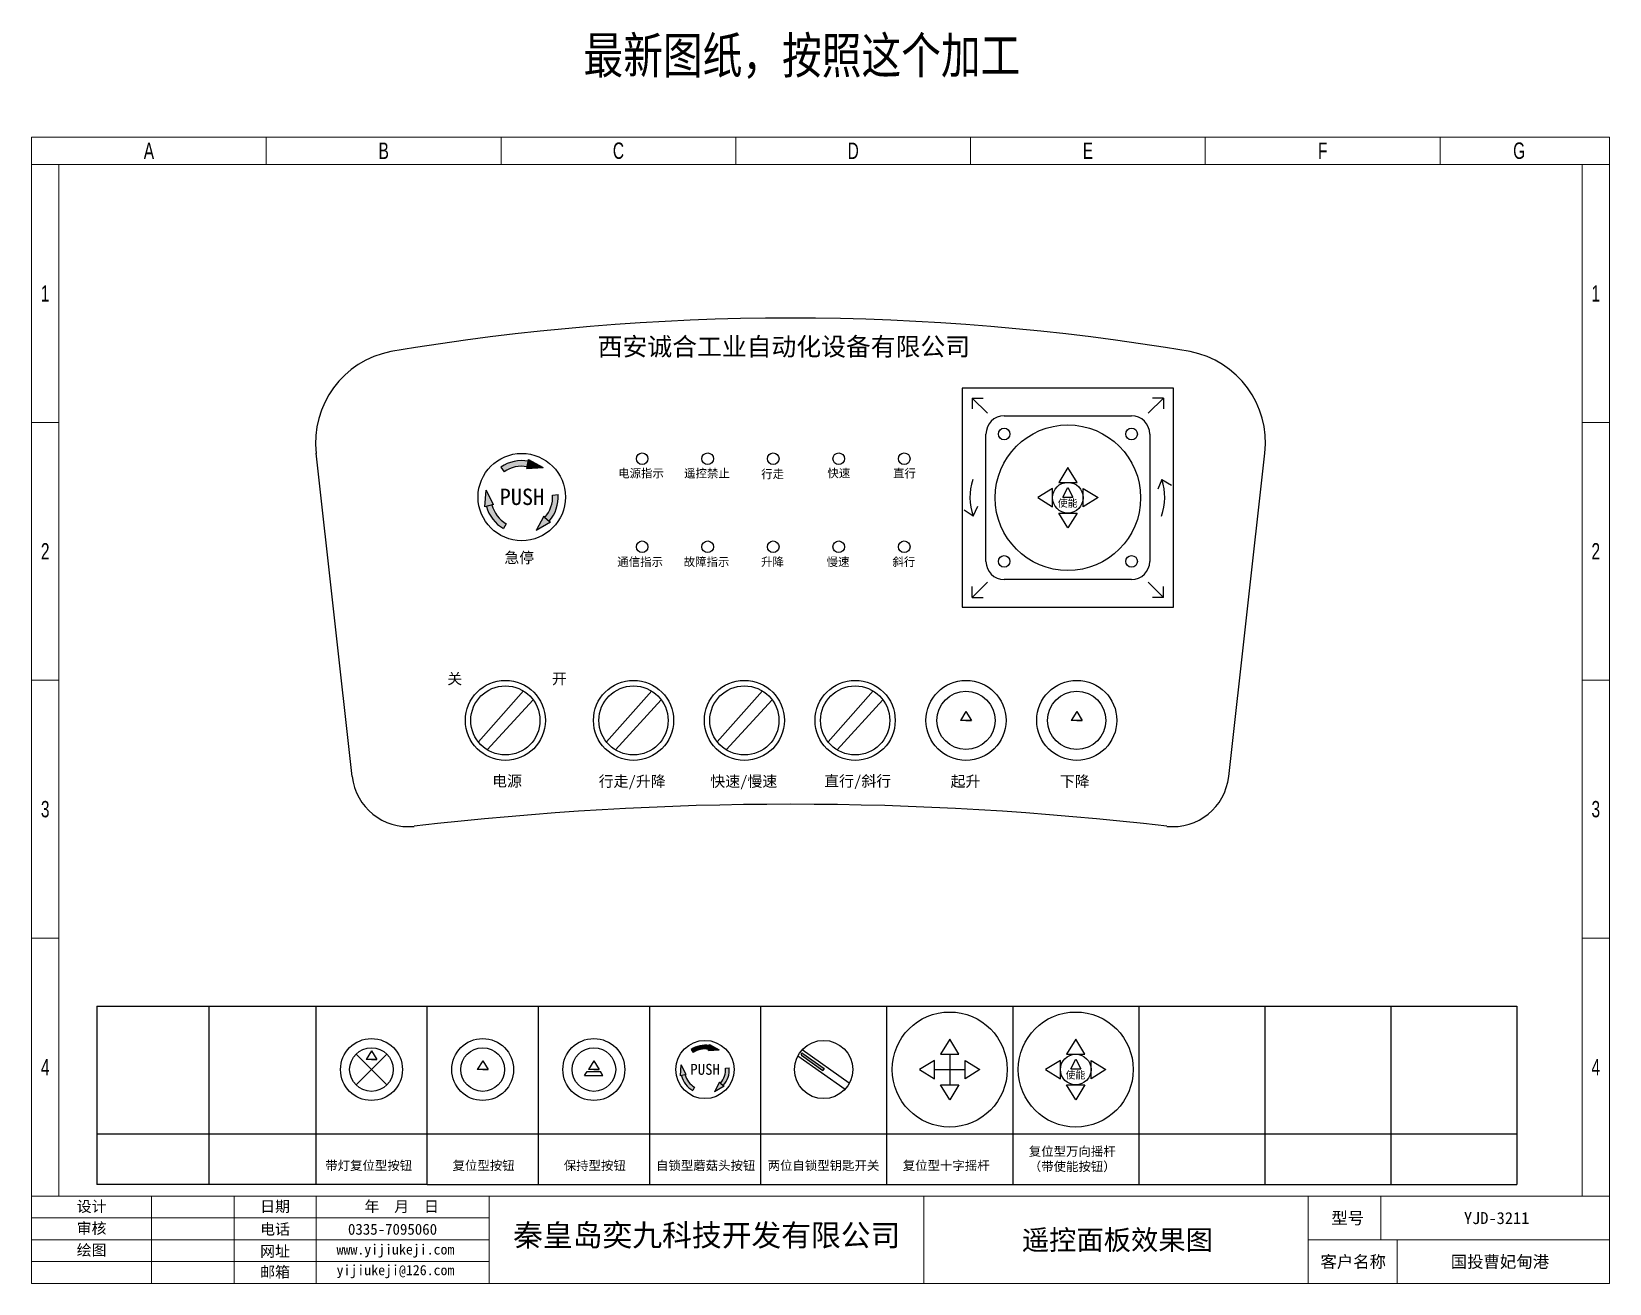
# Model space of a CAD drawing. Header units: millimetres. Extents: x 2695 to 20402, y -1172 to 52.
# Drawn here: x 9968.1 to 10401.7, y -789.7 to -445.7 of the extents above; entities that cross this region are included whole.
import ezdxf

# ---------------------------------------------------------------- set-up
doc = ezdxf.new("R2010")
doc.units = ezdxf.units.MM
for name, color, linetype in [('2细线层', 4, 'Continuous'), ('5剖面线层', 2, 'Continuous'), ('细实线', 1, 'Continuous')]:
    doc.layers.add(name, color=color, linetype=linetype)
doc.styles.add('PC_TEXTSTYLE', font='isocp.shx', dxfattribs={"width": 0.8, "bigfont": 'hzfs.shx'})
doc.styles.get("Standard").update_dxf_attribs({"font": 'isocp.shx', "width": 0.707, "bigfont": 'hztxt.shx'})
doc.styles.add('工程字', font='gbenor.shx', dxfattribs={"bigfont": 'gbcbig.shx'})

msp = doc.modelspace()

# ---------------------------------------------------------------- hatches: boundary and pattern name
at = {"layer": '5剖面线层'}
for points in [[(10104.67, -563.31), (10104.6, -563.75, -0.000154), (10104.6, -563.76, 0.000154), (10104.6, -563.75), (10104.25, -565.73), (10108.67, -565.52)], [(10104.6, -563.75, 0.198752), (10097.1, -565.38), (10097.99, -566.66, -0.199102), (10104.33, -565.29)], [(10154.35, -724.34, 0.198752), (10149.35, -725.43), (10149.94, -726.28, -0.199102), (10154.17, -725.36)], [(10154.4, -724.04), (10154.35, -724.34, -0.000154), (10154.35, -724.34, 0.000154), (10154.35, -724.34), (10154.12, -725.66), (10157.06, -725.52)], [(10180.08, -726.5, 1), (10179.71, -727.02), (10185.57, -731.18), (10185.94, -730.65)]]:
    msp.add_hatch(color=1, dxfattribs=at).paths.add_polyline_path(points)
h = msp.add_hatch(color=1, dxfattribs=at)
h.paths.add_polyline_path([(10112.82, -572.94), (10111.27, -573.05, -0.198912), (10109.2, -579.19), (10110.37, -580.21, 0.198912)])
h.paths.add_polyline_path([(10110.37, -580.21), (10109.2, -579.19), (10108.85, -578.89), (10106.74, -582.77), (10110.71, -580.51)])
h.paths.add_polyline_path([(10094.62, -575.76), (10093.12, -576.16, 0.198912), (10097.76, -582.27), (10098.54, -580.93, -0.199162)])
h.paths.add_polyline_path([(10093.01, -571.73), (10092.68, -576.28), (10095.06, -575.64)])
h = msp.add_hatch(color=1, dxfattribs=at)
h.paths.add_polyline_path([(10159.83, -730.47), (10158.8, -730.54, -0.198912), (10157.41, -734.63), (10158.19, -735.31, 0.198912)])
h.paths.add_polyline_path([(10158.19, -735.31), (10157.41, -734.63), (10157.19, -734.43), (10155.78, -737.02), (10158.42, -735.51)])
h.paths.add_polyline_path([(10147.7, -732.34), (10146.7, -732.61, 0.198912), (10149.79, -736.69), (10150.31, -735.79, -0.199162)])
h.paths.add_polyline_path([(10146.62, -729.66), (10146.41, -732.69), (10147.99, -732.27)])

# ---------------------------------------------------------------- linework, layer by layer
at = {"color": 2}
for p, q in [((10223.86, -543.68), (10223.86, -603.89)), ((10281.86, -543.68), (10223.86, -543.68)), ((10281.86, -603.89), (10281.86, -543.68)), ((10223.86, -603.89), (10281.86, -603.89))]:
    msp.add_line(p, q, dxfattribs=at)
at = {"color": 2, "lineweight": 30}
for p, q in [((10226.58, -546.41), (10230.77, -550.59)), ((10226.58, -546.41), (10226.58, -549.41)), ((10226.58, -546.41), (10229.58, -546.41)), ((10279.14, -546.41), (10274.96, -550.59)), ((10279.14, -546.41), (10276.14, -546.41)), ((10279.14, -546.41), (10279.14, -549.41)), ((10278.7, -568.83), (10277.61, -571.47)), ((10278.7, -568.83), (10281.37, -570.33)), ((10226.8, -578.83), (10228.16, -576.09)), ((10226.8, -578.83), (10224.41, -577.26)), ((10226.58, -601.17), (10230.77, -596.99)), ((10226.58, -601.17), (10226.58, -598.17)), ((10279.14, -601.17), (10274.96, -596.99)), ((10279.14, -601.17), (10279.14, -598.17)), ((10226.58, -601.17), (10229.58, -601.17)), ((10279.14, -601.17), (10276.14, -601.17))]:
    msp.add_line(p, q, dxfattribs=at)
at = {"color": 3}
for p, q in [((10235.36, -551.29), (10270.36, -551.29)), ((10230.36, -591.29), (10230.36, -556.29)), ((10275.36, -556.29), (10275.36, -591.29)), ((10270.36, -596.29), (10235.36, -596.29))]:
    msp.add_line(p, q, dxfattribs=at)
at = {"color": 0}
for p, q in [((10056.24, -650.4), (10046.3, -561.51)), ((10297.05, -650.4), (10306.99, -561.51)), ((10016.88, -713.53), (10016.88, -762.55)), ((10046.26, -713.53), (10046.26, -762.55)), ((9986.05, -748.6), (10076.8, -748.6))]:
    msp.add_line(p, q, dxfattribs=at)
at = {"color": 1}
for p, q in [((10104.25, -565.73), (10104.67, -563.31)), ((10104.67, -563.31), (10108.67, -565.52)), ((10097.1, -565.38), (10097.99, -566.66)), ((10104.25, -565.73), (10108.67, -565.52)), ((10252.87, -565.5), (10250.34, -569.58)), ((10255.38, -569.58), (10252.87, -565.5)), ((10092.68, -576.29), (10093.01, -571.73)), ((10095.06, -575.64), (10093.01, -571.73)), ((10248.66, -571.27), (10244.58, -573.78)), ((10248.66, -576.31), (10248.66, -571.27)), ((10250.34, -569.58), (10255.38, -569.58)), ((10251.47, -573.62), (10252.86, -570.96)), ((10252.86, -570.96), (10254.25, -573.62)), ((10257.08, -571.27), (10261.16, -573.78)), ((10257.08, -576.31), (10257.08, -571.27)), ((10095.06, -575.64), (10092.68, -576.28)), ((10111.27, -573.05), (10112.82, -572.94)), ((10244.58, -573.78), (10248.66, -576.31)), ((10251.47, -573.62), (10254.25, -573.62)), ((10261.16, -573.78), (10257.08, -576.31)), ((10098.54, -580.93), (10097.76, -582.27)), ((10108.85, -578.89), (10106.74, -582.77)), ((10110.71, -580.51), (10106.74, -582.77)), ((10108.85, -578.89), (10109.2, -579.19)), ((10109.2, -579.19), (10110.37, -580.21)), ((10110.37, -580.21), (10110.71, -580.51)), ((10250.34, -578), (10255.38, -578)), ((10252.87, -582.08), (10250.34, -578)), ((10255.38, -578), (10252.87, -582.08)), ((10103.3, -626.9), (10090.89, -640.91)), ((10138.51, -626.9), (10126.1, -640.91)), ((10168.96, -626.9), (10156.55, -640.91)), ((10199.41, -626.9), (10187, -640.91)), ((10105.93, -629.31), (10093.33, -643.07)), ((10141.14, -629.31), (10128.54, -643.07)), ((10171.59, -629.31), (10158.99, -643.07)), ((10202.04, -629.31), (10189.43, -643.07)), ((10224.87, -632.56), (10223.37, -634.99)), ((10224.87, -632.56), (10226.37, -634.99)), ((10255.31, -632.55), (10253.81, -634.98)), ((10255.31, -632.55), (10256.81, -634.98)), ((10226.37, -634.99), (10223.37, -634.99)), ((10224.87, -634.99), (10226.37, -634.99)), ((10256.81, -634.98), (10253.81, -634.98)), ((10255.31, -634.98), (10256.81, -634.98)), ((10220.39, -722.62), (10217.87, -726.71)), ((10222.91, -726.71), (10220.39, -722.62)), ((10255.03, -722.62), (10252.51, -726.71)), ((10257.54, -726.71), (10255.03, -722.62)), ((10057.29, -726.67), (10065.77, -735.16)), ((10057.29, -735.16), (10065.77, -726.67)), ((10061.53, -725.76), (10060.03, -728.18)), ((10063.03, -728.18), (10060.03, -728.18)), ((10061.53, -725.76), (10063.03, -728.18)), ((10061.53, -728.18), (10063.03, -728.18)), ((10149.35, -725.43), (10149.94, -726.28)), ((10154.12, -725.66), (10154.4, -724.04)), ((10154.12, -725.66), (10157.06, -725.52)), ((10154.4, -724.04), (10157.06, -725.52)), ((10178.7, -727.13), (10191.64, -736.33)), ((10179.71, -727.02), (10185.57, -731.18)), ((10192.8, -734.69), (10179.86, -725.5)), ((10180.08, -726.5), (10185.94, -730.65)), ((10217.87, -726.71), (10222.91, -726.71)), ((10220.39, -726.71), (10220.39, -735.13)), ((10252.51, -726.71), (10257.54, -726.71)), ((10253.64, -730.75), (10255.02, -728.08)), ((10255.02, -728.08), (10256.41, -730.75)), ((10092.08, -728.49), (10090.58, -730.92)), ((10093.58, -730.92), (10090.58, -730.92)), ((10092.08, -728.49), (10093.58, -730.92)), ((10092.08, -730.92), (10093.58, -730.92)), ((10120.09, -732.57), (10120.76, -731.5)), ((10120.09, -732.57), (10125.13, -732.57)), ((10120.76, -731.5), (10124.47, -731.5)), ((10122.62, -728.49), (10121.12, -730.92)), ((10124.12, -730.92), (10121.12, -730.92)), ((10122.62, -728.49), (10124.12, -730.92)), ((10122.62, -730.92), (10124.12, -730.92)), ((10125.13, -732.57), (10124.47, -731.5)), ((10146.41, -732.7), (10146.62, -729.66)), ((10147.99, -732.27), (10146.41, -732.69)), ((10147.99, -732.27), (10146.62, -729.66)), ((10158.8, -730.54), (10159.83, -730.47)), ((10185.94, -730.65), (10185.57, -731.18)), ((10185.75, -730.92), (10185.94, -730.65)), ((10216.19, -728.4), (10212.1, -730.91)), ((10212.1, -730.91), (10216.19, -733.44)), ((10216.19, -733.44), (10216.19, -728.4)), ((10216.19, -730.92), (10224.6, -730.92)), ((10224.6, -728.4), (10228.69, -730.91)), ((10224.6, -733.44), (10224.6, -728.4)), ((10228.69, -730.91), (10224.6, -733.44)), ((10250.82, -728.4), (10246.74, -730.91)), ((10246.74, -730.91), (10250.82, -733.44)), ((10250.82, -733.44), (10250.82, -728.4)), ((10253.64, -730.75), (10256.41, -730.75)), ((10259.24, -728.4), (10263.32, -730.91)), ((10259.24, -733.44), (10259.24, -728.4)), ((10263.32, -730.91), (10259.24, -733.44)), ((10150.31, -735.79), (10149.79, -736.69)), ((10157.19, -734.43), (10155.78, -737.02)), ((10158.42, -735.51), (10155.78, -737.02)), ((10157.19, -734.43), (10157.41, -734.63)), ((10157.41, -734.63), (10158.19, -735.31)), ((10158.19, -735.31), (10158.42, -735.51)), ((10217.87, -735.13), (10222.91, -735.13)), ((10220.39, -739.21), (10217.87, -735.13)), ((10222.91, -735.13), (10220.39, -739.21)), ((10252.51, -735.13), (10257.54, -735.13)), ((10255.03, -739.21), (10252.51, -735.13)), ((10257.54, -735.13), (10255.03, -739.21))]:
    msp.add_line(p, q, dxfattribs=at)
for p, q in [((9986.05, -713.53), (10376.25, -713.53)), ((9986.05, -713.53), (9986.05, -762.55)), ((10076.8, -762.55), (10076.8, -713.53)), ((10107.35, -713.53), (10107.35, -762.55)), ((10137.89, -713.53), (10137.89, -762.55)), ((10168.43, -713.53), (10168.43, -762.55)), ((10203.07, -713.53), (10203.07, -762.55)), ((10237.71, -713.53), (10237.71, -762.55)), ((10272.34, -713.53), (10272.34, -762.55)), ((10306.98, -713.53), (10306.98, -762.55)), ((10341.61, -713.53), (10341.61, -762.55)), ((10376.25, -713.53), (10376.25, -762.55)), ((10076.8, -748.6), (10107.35, -748.6)), ((10107.35, -748.6), (10137.89, -748.6)), ((10137.89, -748.6), (10168.43, -748.6)), ((10168.43, -748.6), (10203.07, -748.6)), ((10203.07, -748.6), (10237.71, -748.6)), ((10237.71, -748.6), (10272.34, -748.6)), ((10272.34, -748.6), (10306.98, -748.6)), ((10306.98, -748.6), (10341.61, -748.6)), ((10341.61, -748.6), (10376.25, -748.6)), ((10076.8, -762.55), (9986.05, -762.55)), ((10076.8, -762.55), (10107.35, -762.55)), ((10107.35, -762.55), (10137.89, -762.55)), ((10137.89, -762.55), (10168.43, -762.55)), ((10168.43, -762.55), (10203.07, -762.55)), ((10203.07, -762.55), (10237.71, -762.55)), ((10237.71, -762.55), (10272.34, -762.55)), ((10272.34, -762.55), (10306.98, -762.55)), ((10306.98, -762.55), (10341.61, -762.55)), ((10341.61, -762.55), (10376.25, -762.55))]:
    msp.add_line(p, q)
for centre, radius in [((10252.86, -573.79), 20), ((10235.36, -556.29), 1.6), ((10270.36, -556.29), 1.6), ((10102.82, -573.62), 12), ((10102.82, -573.62), 12), ((10252.86, -573.79), 4.21), ((10235.36, -591.29), 1.6), ((10270.36, -591.29), 1.6), ((10098.32, -634.99), 11), ((10133.52, -634.99), 11), ((10163.98, -634.99), 11), ((10194.42, -634.99), 11), ((10224.87, -634.99), 11), ((10255.31, -634.98), 11), ((10098.32, -634.99), 9.5), ((10133.52, -634.99), 9.5), ((10163.98, -634.99), 9.5), ((10194.42, -634.99), 9.5), ((10224.87, -634.99), 8), ((10255.31, -634.98), 8), ((10220.39, -730.92), 15.8), ((10255.02, -730.92), 15.8), ((10061.53, -730.92), 8.5), ((10092.08, -730.92), 8.5), ((10122.62, -730.92), 8.5), ((10153.16, -730.92), 8), ((10185.75, -730.92), 8), ((10061.53, -730.92), 6), ((10092.08, -730.92), 6), ((10122.62, -730.92), 6), ((10255.02, -730.92), 4.21)]:
    msp.add_circle(centre, radius, dxfattribs=at)
at = {"color": 0}
for centre in [(10135.9, -563.08), (10153.9, -563.08), (10171.9, -563.08), (10189.9, -563.08), (10207.9, -563.08), (10135.9, -587.28), (10135.9, -587.28), (10135.9, -587.28), (10153.9, -587.28), (10171.9, -587.28), (10189.9, -587.28), (10207.9, -587.28)]:
    msp.add_circle(centre, 1.6, dxfattribs=at)
for centre, radius, start, end in [((10176.65, -1184), 659.57, 80.41599, 99.58389), ((10071.65, -558.68), 25.5, 100.8806, 186.6268), ((10281.65, -558.68), 25.5, 353.6206, 79.1193), ((10071.65, -648.68), 15.5, 186.3794, 275.9086), ((10281.65, -648.68), 15.5, 264.0914, 353.6206)]:
    msp.add_arc(centre, radius, start, end, dxfattribs=at)
at = {"color": 3}
for centre, start, end in [((10235.36, -556.29), 90, 180), ((10270.36, -556.29), 0, 90), ((10235.36, -591.29), 180, 270), ((10270.36, -591.29), 270, 0)]:
    msp.add_arc(centre, 5, start, end, dxfattribs=at)
at = {"color": 1}
for centre, radius, start, end in [((10102.82, -573.62), 10.02, 79.7447, 124.7447), ((10102.82, -573.62), 8.47, 79.7447, 124.7447), ((10102.82, -573.62), 10.02, 194.7074, 239.7074), ((10102.82, -573.62), 8.47, 194.7074, 239.7074), ((10102.82, -573.62), 8.47, 318.8574, 3.8574), ((10102.82, -573.62), 10.02, 318.8574, 3.8574), ((10153.16, -730.92), 6.68, 79.7447, 124.7447), ((10153.16, -730.92), 5.65, 79.7447, 124.7447), ((10179.89, -726.76), 0.322, 54.641, 234.641), ((10153.16, -730.92), 6.68, 194.7074, 239.7074), ((10153.16, -730.92), 5.65, 194.7074, 239.7074), ((10153.16, -730.92), 5.65, 318.8574, 3.8574), ((10153.16, -730.92), 6.68, 318.8574, 3.8574)]:
    msp.add_arc(centre, radius, start, end, dxfattribs=at)
at = {"color": 2, "lineweight": 30}
for centre, start, end in [((10241.96, -573.72), 162.2048, 198.6214), ((10263.46, -573.72), 341.3786, 17.7952)]:
    msp.add_arc(centre, 16, start, end, dxfattribs=at)
at = {"color": 0, "linetype": 'Continuous'}
msp.add_arc((10176.65, -1542.53), 884.5, 83.28636, 96.71364, dxfattribs=at)
at = {"layer": '2细线层', "color": 0, "lineweight": 5}
msp.add_line((10213.27, -765.78), (10213.27, -789.71), dxfattribs=at)
at = {"layer": '细实线', "color": 0, "lineweight": 5}
for p, q in [((9968.13, -474.71), (10401.66, -474.71)), ((9968.13, -474.71), (10401.66, -474.71)), ((9968.13, -474.71), (9968.13, -789.71)), ((9968.13, -474.71), (9968.13, -789.71)), ((10032.63, -474.71), (10032.63, -482.21)), ((10032.63, -474.71), (10032.63, -482.21)), ((10097.13, -482.21), (10097.13, -474.71)), ((10097.13, -482.21), (10097.13, -474.71)), ((10161.63, -474.71), (10161.63, -482.21)), ((10161.63, -474.71), (10161.63, -482.21)), ((10226.13, -482.21), (10226.13, -474.71)), ((10226.13, -482.21), (10226.13, -474.71)), ((10290.63, -474.71), (10290.63, -482.21)), ((10290.63, -474.71), (10290.63, -482.21)), ((10355.13, -482.21), (10355.13, -474.71)), ((10355.13, -482.21), (10355.13, -474.71)), ((10401.66, -789.71), (10401.66, -474.71)), ((10401.66, -789.71), (10401.66, -474.71)), ((10401.66, -482.21), (9968.13, -482.21)), ((10401.66, -482.21), (9968.13, -482.21)), ((9975.63, -482.21), (9975.63, -765.71)), ((9975.63, -482.21), (9975.63, -765.71)), ((10394.16, -765.71), (10394.16, -482.21)), ((10394.16, -765.71), (10394.16, -482.21)), ((9968.13, -553.08), (9975.63, -553.08)), ((9968.13, -553.08), (9975.63, -553.08)), ((10401.66, -553.08), (10394.16, -553.08)), ((10401.66, -553.08), (10394.16, -553.08)), ((9975.63, -623.96), (9968.13, -623.96)), ((9975.63, -623.96), (9968.13, -623.96)), ((10394.16, -623.96), (10401.66, -623.96)), ((10394.16, -623.96), (10401.66, -623.96)), ((9968.13, -694.83), (9975.63, -694.83)), ((9968.13, -694.83), (9975.63, -694.83)), ((10401.66, -694.83), (10394.16, -694.83)), ((10401.66, -694.83), (10394.16, -694.83)), ((9968.13, -765.71), (10401.66, -765.71)), ((9968.13, -765.71), (10401.66, -765.71)), ((10001.13, -789.71), (10001.13, -765.71)), ((10001.13, -789.71), (10001.13, -765.71)), ((10023.79, -789.71), (10023.79, -765.71)), ((10023.79, -789.71), (10023.79, -765.71)), ((10046.29, -789.71), (10046.29, -765.71)), ((10046.29, -789.71), (10046.29, -765.71)), ((10093.88, -789.71), (10093.88, -765.71)), ((10318.89, -789.71), (10318.89, -765.71)), ((10338.87, -777.71), (10338.87, -765.71)), ((10338.87, -777.71), (10338.87, -765.71)), ((9968.13, -771.71), (10093.88, -771.71)), ((9968.13, -771.71), (10093.88, -771.71)), ((9968.13, -777.71), (10093.88, -777.71)), ((9968.13, -777.71), (10093.88, -777.71)), ((10318.89, -777.71), (10401.66, -777.71)), ((10343.31, -789.71), (10343.31, -777.71)), ((9968.13, -783.71), (10080.54, -783.71)), ((9968.13, -783.71), (10093.88, -783.71)), ((9968.13, -789.71), (10401.66, -789.71)), ((9968.13, -789.71), (10401.66, -789.71))]:
    msp.add_line(p, q, dxfattribs=at)

# ---------------------------------------------------------------- texts
at = {"color": 2, "attachment_point": 1}
for s, insert, char_height, width, style in [('{\\fSimSun|b0|i0|c134|p2;最新图纸，按照这个加工}', (10119.77, -447.24), 10, 155.8161, 'PC_TEXTSTYLE'), ('{\\fSimHei|b0|i0|c134|p2;电源指示}', (10129.32, -565.95), 2.3, 16.623, '工程字'), ('{\\fSimHei|b0|i0|c134|p2;遥控禁止}', (10147.42, -565.95), 2.3, 15.7579, '工程字'), ('{\\fSimHei|b0|i0|c134|p2;行走}', (10168.6, -566.16), 2.3, 11.6758, '工程字'), ('{\\fSimHei|b0|i0|c134|p2;快速}', (10186.81, -565.92), 2.3, 13.6636, '工程字'), ('{\\fSimHei|b0|i0|c134|p2;直行}', (10204.84, -565.96), 2.3, 13.4311, '工程字'), ('{\\fSimHei|b0|i0|c134|p2;急停}', (10098.05, -588.78), 3, 24.8982, '工程字'), ('{\\fSimHei|b0|i0|c134|p2;通信指示}', (10129.07, -590.27), 2.3, 20.0642, '工程字'), ('{\\fSimHei|b0|i0|c134|p2;故障指示}', (10147.31, -590.27), 2.3, 20.4515, '工程字'), ('{\\fSimHei|b0|i0|c134|p2;升降}', (10168.56, -590.27), 2.3, 8.9936, '工程字'), ('{\\fSimHei|b0|i0|c134|p2;慢速}', (10186.58, -590.27), 2.3, 8.4094, '工程字'), ('{\\fSimHei|b0|i0|c134|p2;斜行}', (10204.67, -590.27), 2.3, 8.4094, '工程字'), ('{\\fSimHei|b0|i0|c134|p2;关}', (10082.35, -622.05), 3, 16.623, '工程字'), ('{\\fSimHei|b0|i0|c134|p2;开}', (10111.1, -622.05), 3, 16.623, '工程字'), ('{\\fSimHei|b0|i0|c134|p2;行走/升降}', (10123.95, -650.22), 3, 24.8982, '工程字'), ('{\\fSimHei|b0|i0|c134|p2;快速/慢速}', (10154.62, -650.22), 3, 24.8982, '工程字'), ('{\\fSimHei|b0|i0|c134|p2;起升}', (10220.64, -650.22), 3, 24.8982, '工程字'), ('{\\fSimHei|b0|i0|c134|p2;下降}', (10250.66, -650.22), 3, 40.7873, '工程字')]:
    msp.add_mtext(s, dxfattribs=dict(at, insert=insert, char_height=char_height, width=width, style=style))
at = {"color": 1, "lineweight": -3, "insert": (10123.68, -529.76), "char_height": 5, "width": 125.7059, "attachment_point": 1, "style": '工程字'}
msp.add_mtext('{\\fKaiTi|b0|i0|c134|p49;西安诚合工业自动化设备有限公司}', dxfattribs=at)
at = {"color": 1, "attachment_point": 1, "style": '工程字'}
for s, insert, char_height, width in [('{\\fSimHei|b0|i0|c134|p2;PUSH}', (10096.74, -571.3), 4.5, 17.7279), ('{\\fSimHei|b0|i0|c134|p2;使能}', (10250.07, -574.29), 2, 23.0369), ('{\\fSimHei|b0|i0|c134|p2;PUSH}', (10149.11, -729.37), 3, 11.8186), ('{\\fSimHei|b0|i0|c134|p2;使能}', (10252.23, -731.42), 2, 23.0369)]:
    msp.add_mtext(s, dxfattribs=dict(at, insert=insert, char_height=char_height, width=width))
at = {"color": 2, "lineweight": -3, "char_height": 3, "width": 23.571, "attachment_point": 1, "style": '工程字'}
for s, insert in [('{\\fSimHei|b0|i0|c134|p2;电源}', (10094.68, -650.15)), ('{\\fSimHei|b0|i0|c134|p2;直行/斜行}', (10185.9, -650.15))]:
    msp.add_mtext(s, dxfattribs=dict(at, insert=insert))
at = {"color": 0, "char_height": 2.5, "attachment_point": 1, "style": '工程字'}
for s, insert, width in [('{\\fSimHei|b0|i0|c134|p2;复位型万向摇杆\\P（带使能按钮）}', (10242.13, -752.15), 33.5773), ('{\\fSimHei|b0|i0|c134|p2;带灯复位型按钮}', (10048.83, -756.04), 29.891), ('{\\fSimHei|b0|i0|c134|p2;复位型按钮}', (10083.8, -756.04), 23.571), ('{\\fSimHei|b0|i0|c134|p2;保持型按钮}', (10114.35, -756.04), 23.571), ('{\\fSimHei|b0|i0|c134|p2;自锁型蘑菇头按钮}', (10139.71, -756.04), 33.5773), ('{\\fSimHei|b0|i0|c134|p2;两位自锁型钥匙开关}', (10170.37, -756.04), 33.5773), ('{\\fSimHei|b0|i0|c134|p2;复位型十字摇杆}', (10207.5, -756.04), 33.5773)]:
    msp.add_mtext(s, dxfattribs=dict(at, insert=insert, width=width))
at = {"color": 0, "lineweight": 9, "ltscale": 0.05, "char_height": 3.3, "width": 36.7325, "attachment_point": 1, "style": '工程字'}
for s, insert in [('{\\fSimSun|b0|i0|c134|p2;型号}', (10325.26, -770.09)), ('{\\fSimSun|b0|i0|c134|p2;YJD-3211}', (10361.69, -770.09)), ('{\\fSimSun|b0|i0|c134|p2;客户名称}', (10322.26, -782.09)), ('{\\fSimSun|b0|i0|c134|p2;国投曹妃甸港}', (10358.07, -782.09))]:
    msp.add_mtext(s, dxfattribs=dict(at, insert=insert))
at = {"layer": '细实线', "color": 0, "lineweight": 5, "char_height": 4.5, "attachment_point": 5}
for s, insert, width in [('{\\fￋￎￌﾣﾤ|b0|i0|c134|p2;A}', (10000.38, -478.46), 64.5), ('{\\fￋￎￌﾣﾤ|b0|i0|c134|p2;A}', (10000.38, -478.46), 64.5), ('{\\fￋￎￌﾣﾤ|b0|i0|c134|p2;B}', (10064.88, -478.46), 64.5), ('{\\fￋￎￌﾣﾤ|b0|i0|c134|p2;B}', (10064.88, -478.46), 64.5), ('{\\fￋￎￌﾣﾤ|b0|i0|c134|p2;C}', (10129.38, -478.46), 64.5), ('{\\fￋￎￌﾣﾤ|b0|i0|c134|p2;C}', (10129.38, -478.46), 64.5), ('{\\fￋￎￌﾣﾤ|b0|i0|c134|p2;D}', (10193.88, -478.46), 64.5), ('{\\fￋￎￌﾣﾤ|b0|i0|c134|p2;D}', (10193.88, -478.46), 64.5), ('{\\fￋￎￌﾣﾤ|b0|i0|c134|p2;E}', (10258.38, -478.46), 64.5), ('{\\fￋￎￌﾣﾤ|b0|i0|c134|p2;E}', (10258.38, -478.46), 64.5), ('{\\fￋￎￌﾣﾤ|b0|i0|c134|p2;F}', (10322.88, -478.46), 64.5), ('{\\fￋￎￌﾣﾤ|b0|i0|c134|p2;F}', (10322.88, -478.46), 64.5), ('{\\fￋￎￌﾣﾤ|b0|i0|c134|p2;G}', (10376.86, -478.46), 58.5), ('{\\fￋￎￌﾣﾤ|b0|i0|c134|p2;G}', (10376.86, -478.46), 58.5), ('{\\fￋￎￌﾣﾤ|b0|i0|c134|p2;1}', (9971.88, -517.65), 7.5), ('{\\fￋￎￌﾣﾤ|b0|i0|c134|p2;1}', (9971.88, -517.65), 7.5), ('{\\fￋￎￌﾣﾤ|b0|i0|c134|p2;2}', (9971.88, -588.52), 7.5), ('{\\fￋￎￌﾣﾤ|b0|i0|c134|p2;2}', (9971.88, -588.52), 7.5), ('{\\fￋￎￌﾣﾤ|b0|i0|c134|p2;3}', (9971.88, -659.4), 7.5), ('{\\fￋￎￌﾣﾤ|b0|i0|c134|p2;3}', (9971.88, -659.4), 7.5), ('{\\fￋￎￌﾣﾤ|b0|i0|c134|p2;4}', (9971.88, -730.27), 7.5), ('{\\fￋￎￌﾣﾤ|b0|i0|c134|p2;4}', (9971.88, -730.27), 7.5)]:
    msp.add_mtext(s, dxfattribs=dict(at, insert=insert, width=width))
at = {"layer": '细实线', "color": 0, "lineweight": 5, "ltscale": 0.2, "char_height": 4.5, "width": 7.5, "attachment_point": 5}
for s, insert in [('{\\fￋￎￌﾣﾤ|b0|i0|c134|p2;1}', (10397.91, -517.65)), ('{\\fￋￎￌﾣﾤ|b0|i0|c134|p2;1}', (10397.91, -517.65)), ('{\\fￋￎￌﾣﾤ|b0|i0|c134|p2;2}', (10397.91, -588.52)), ('{\\fￋￎￌﾣﾤ|b0|i0|c134|p2;2}', (10397.91, -588.52)), ('{\\fￋￎￌﾣﾤ|b0|i0|c134|p2;3}', (10397.91, -659.4)), ('{\\fￋￎￌﾣﾤ|b0|i0|c134|p2;3}', (10397.91, -659.4)), ('{\\fￋￎￌﾣﾤ|b0|i0|c134|p2;4}', (10397.91, -730.27)), ('{\\fￋￎￌﾣﾤ|b0|i0|c134|p2;4}', (10397.91, -730.27))]:
    msp.add_mtext(s, dxfattribs=dict(at, insert=insert))
at = {"layer": '细实线', "color": 0, "lineweight": 5, "attachment_point": 5, "style": '工程字'}
for s, insert, char_height, width in [('{\\fFangSong_GB2312|b0|i0|c134|p49;设计}', (9984.63, -768.71), 3, 33), ('{\\fFangSong_GB2312|b0|i0|c134|p49;日期}', (10035.04, -768.71), 3, 22.5), ('{\\fFangSong_GB2312|b0|i0|c134|p49;审核}', (9984.63, -774.71), 3, 33), ('{\\fFangSong_GB2312|b0|i0|c134|p49;电话}', (10035.04, -774.95), 3, 22.5), ('{\\fFangSong_GB2312|b0|i0|c134|p49;秦皇岛奕九科技开发有限公司}', (10153.65, -776.81), 6, 127.7667), ('{\\fSimSun|b0|i0|c134|p2;\\P遥控面板效果图}', (10266.45, -773.48), 5.5, 127.7667), ('{\\fFangSong_GB2312|b0|i0|c134|p49;绘图}', (9984.63, -780.71), 3, 33), ('{\\fFangSong_GB2312|b0|i0|c134|p49;网址}', (10035.04, -781.02), 3, 22.5), ('{\\fFangSong_GB2312|b0|i0|c134|p49;邮箱}', (10035.04, -786.7), 3, 22.5)]:
    msp.add_mtext(s, dxfattribs=dict(at, insert=insert, char_height=char_height, width=width))
for s, insert, char_height in [('{\\fFangSong_GB2312|b0|i0|c134|p49; 年  月  日}', (10068.8, -768.71), 3), ('{\\fFangSong_GB2312|b0|i0|c134|p49;0335-7095060}', (10067.31, -774.84), 3), ('\\pi-5.6,l5.6,t5.6;{\\fFangSong_GB2312|b0|i0|c134|p49;www.yijiukeji.com}', (10068.12, -780.78), 2.8), ('\\pi-5.6,l5.6,t5.6;{\\fFangSong_GB2312|b0|i0|c134|p49;yijiukeji\\fSimHei|b0|i0|c134|p2;@\\fFangSong_GB2312|b0|i0|c134|p49;126.com}', (10068.12, -786.46), 2.8)]:
    msp.add_mtext(s, dxfattribs=dict(at, insert=insert, char_height=char_height))

doc.saveas('drawing.dxf')
